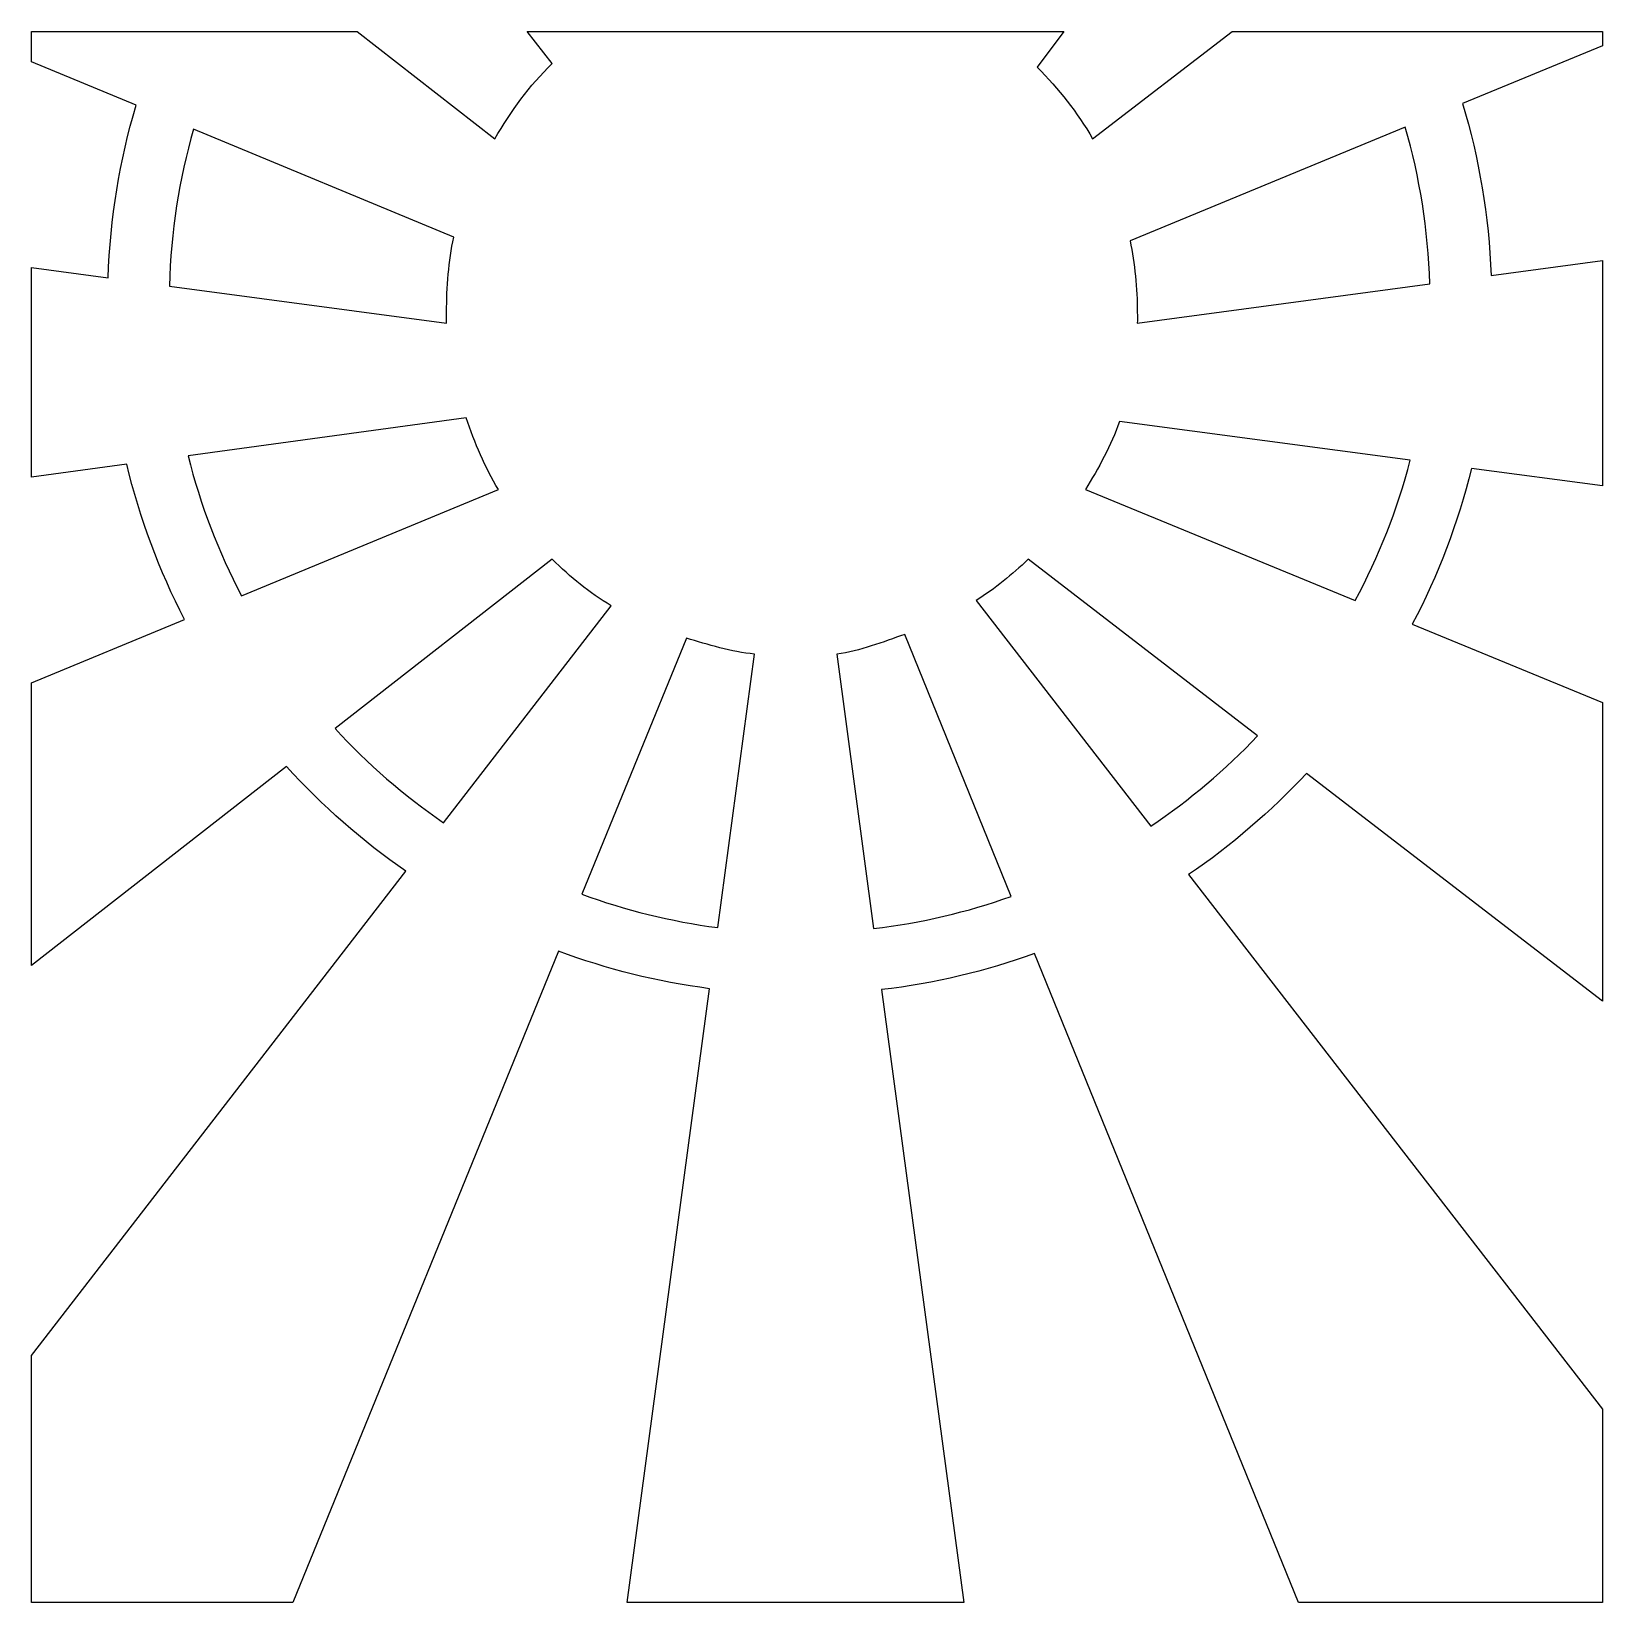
# Model space of a CAD drawing. Header units: centimetres. Extents: x -10.1 to 10, y -10 to 10.
import ezdxf

# ---------------------------------------------------------------- set-up
doc = ezdxf.new("R2010")
doc.units = ezdxf.units.CM
doc.header["$MEASUREMENT"] = 0
doc.layers.add('Layer 1', color=7, linetype='Continuous')

msp = doc.modelspace()

# ---------------------------------------------------------------- linework, layer by layer
at = {"layer": 'Layer 1'}
for points, knots in [([(-10.05757, 10.04091), (-10.05757, 10.04091), (-10.05757, 9.65225), (-10.05757, 9.65225), (-10.05757, 9.65225), (-10.05757, 9.65225), (-8.72, 9.0969), (-8.72, 9.0969), (-8.72, 9.0969), (-8.9286, 8.39426), (-9.05199, 7.6553), (-9.07872, 6.89257), (-9.07872, 6.89257), (-9.07872, 6.89257), (-10.05748, 7.02337), (-10.05748, 7.02337), (-10.05748, 7.02337), (-10.05748, 7.02337), (-10.05748, 4.34874), (-10.05748, 4.34874), (-10.05748, 4.34874), (-10.05748, 4.34874), (-8.84085, 4.51391), (-8.84085, 4.51391), (-8.84085, 4.51391), (-8.67353, 3.81679), (-8.42368, 3.15146), (-8.10177, 2.52915), (-8.10177, 2.52915), (-8.10177, 2.52915), (-10.05752, 1.71982), (-10.05752, 1.71982), (-10.05752, 1.71982), (-10.05752, 1.71982), (-10.05752, -1.89195), (-10.05752, -1.89195), (-10.05752, -1.89195), (-10.05752, -1.89195), (-6.79802, 0.65065), (-6.79802, 0.65065), (-6.79802, 0.65065), (-6.34328, 0.1483), (-5.83153, -0.30129), (-5.27348, -0.68869), (-5.27348, -0.68869), (-5.27348, -0.68869), (-10.05761, -6.87536), (-10.05761, -6.87536), (-10.05761, -6.87536), (-10.05761, -6.87536), (-10.05761, -10.03003), (-10.05761, -10.03003), (-10.05761, -10.03003), (-10.05761, -10.03003), (-6.72001, -10.03003), (-6.72001, -10.03003), (-6.72001, -10.03003), (-6.72001, -10.03003), (-3.32363, -1.70902), (-3.32363, -1.70902), (-3.32363, -1.70902), (-2.70975, -1.93778), (-2.0639, -2.10025), (-1.39461, -2.18763), (-1.39461, -2.18763), (-1.39461, -2.18763), (-2.44518, -10.03003), (-2.44518, -10.03003), (-2.44518, -10.03003), (-2.44518, -10.03003), (1.85244, -10.03003), (1.85244, -10.03003), (1.85244, -10.03003), (1.85244, -10.03003), (0.80351, -2.20032), (0.80351, -2.20032), (0.80351, -2.20032), (1.48031, -2.12012), (2.13404, -1.96334), (2.75547, -1.73867), (2.75547, -1.73867), (2.75547, -1.73867), (6.12722, -10.03016), (6.12722, -10.03016), (6.12722, -10.03016), (6.12722, -10.03016), (10.01342, -10.03016), (10.01342, -10.03016), (10.01342, -10.03016), (10.01342, -10.03016), (10.01342, -7.56131), (10.01342, -7.56131), (10.01342, -7.56131), (10.01342, -7.56131), (4.72463, -0.73119), (4.72463, -0.73119), (4.72463, -0.73119), (5.27357, -0.35695), (5.77811, 0.07759), (6.22918, 0.56261), (6.22918, 0.56261), (6.22918, 0.56261), (10.01342, -2.34921), (10.01342, -2.34921), (10.01342, -2.34921), (10.01342, -2.34921), (10.01342, 1.46829), (10.01342, 1.46829), (10.01342, 1.46829), (10.01342, 1.46829), (7.58273, 2.46923), (7.58273, 2.46923), (7.58273, 2.46923), (7.91097, 3.09197), (8.16693, 3.75843), (8.33965, 4.45745), (8.33965, 4.45745), (8.33965, 4.45745), (10.01342, 4.2343), (10.01342, 4.2343), (10.01342, 4.2343), (10.01342, 4.2343), (10.01342, 7.11479), (10.01342, 7.11479), (10.01342, 7.11479), (10.01342, 7.11479), (8.59034, 6.92322), (8.59034, 6.92322), (8.59034, 6.92322), (8.56108, 7.68342), (8.4355, 8.41976), (8.22559, 9.11975), (8.22559, 9.11975), (8.22559, 9.11975), (10.01343, 9.8579), (10.01343, 9.8579), (10.01343, 9.8579), (10.01343, 9.8579), (10.01343, 10.04082), (10.01343, 10.04082), (10.01343, 10.04082), (10.01343, 10.04082), (5.28133, 10.04083), (5.28133, 10.04083), (5.28133, 10.04083), (5.28133, 10.04083), (3.49838, 8.66923), (3.49838, 8.66923), (3.49838, 8.66923), (3.3023, 9.0126), (3.06742, 9.30588), (2.78975, 9.58356), (2.78975, 9.58356), (2.78975, 9.58356), (3.13258, 10.04087), (3.13258, 10.04087), (3.13258, 10.04087), (3.13258, 10.04087), (-3.72533, 10.04087), (-3.72533, 10.04087), (-3.72533, 10.04087), (-3.72533, 10.04087), (-3.40528, 9.62939), (-3.40528, 9.62939), (-3.40528, 9.62939), (-3.69793, 9.3456), (-3.93141, 9.0247), (-4.13673, 8.66935), (-4.13673, 8.66935), (-4.13673, 8.66935), (-5.89699, 10.04095), (-5.89699, 10.04095), (-5.89699, 10.04095), (-5.89699, 10.04095), (-10.05757, 10.04095), (-10.05757, 10.04095), (-10.05757, 10.04095), (-10.05757, 10.04095), (-10.05757, 10.04091), (-10.05757, 10.04091)], [0, 0, 0, 0, 0.02173913, 0.02173913, 0.02173913, 0.02173913, 0.04347826, 0.04347826, 0.04347826, 0.04347826, 0.06521739, 0.06521739, 0.06521739, 0.06521739, 0.08695652, 0.08695652, 0.08695652, 0.08695652, 0.10869565, 0.10869565, 0.10869565, 0.10869565, 0.13043478, 0.13043478, 0.13043478, 0.13043478, 0.15217391, 0.15217391, 0.15217391, 0.15217391, 0.17391304, 0.17391304, 0.17391304, 0.17391304, 0.19565217, 0.19565217, 0.19565217, 0.19565217, 0.2173913, 0.2173913, 0.2173913, 0.2173913, 0.23913043, 0.23913043, 0.23913043, 0.23913043, 0.26086957, 0.26086957, 0.26086957, 0.26086957, 0.2826087, 0.2826087, 0.2826087, 0.2826087, 0.30434783, 0.30434783, 0.30434783, 0.30434783, 0.32608696, 0.32608696, 0.32608696, 0.32608696, 0.34782609, 0.34782609, 0.34782609, 0.34782609, 0.36956522, 0.36956522, 0.36956522, 0.36956522, 0.39130435, 0.39130435, 0.39130435, 0.39130435, 0.41304348, 0.41304348, 0.41304348, 0.41304348, 0.43478261, 0.43478261, 0.43478261, 0.43478261, 0.45652174, 0.45652174, 0.45652174, 0.45652174, 0.47826087, 0.47826087, 0.47826087, 0.47826087, 0.5, 0.5, 0.5, 0.5, 0.52173913, 0.52173913, 0.52173913, 0.52173913, 0.54347826, 0.54347826, 0.54347826, 0.54347826, 0.56521739, 0.56521739, 0.56521739, 0.56521739, 0.58695652, 0.58695652, 0.58695652, 0.58695652, 0.60869565, 0.60869565, 0.60869565, 0.60869565, 0.63043478, 0.63043478, 0.63043478, 0.63043478, 0.65217391, 0.65217391, 0.65217391, 0.65217391, 0.67391304, 0.67391304, 0.67391304, 0.67391304, 0.69565217, 0.69565217, 0.69565217, 0.69565217, 0.7173913, 0.7173913, 0.7173913, 0.7173913, 0.73913043, 0.73913043, 0.73913043, 0.73913043, 0.76086957, 0.76086957, 0.76086957, 0.76086957, 0.7826087, 0.7826087, 0.7826087, 0.7826087, 0.80434783, 0.80434783, 0.80434783, 0.80434783, 0.82608696, 0.82608696, 0.82608696, 0.82608696, 0.84782609, 0.84782609, 0.84782609, 0.84782609, 0.86956522, 0.86956522, 0.86956522, 0.86956522, 0.89130435, 0.89130435, 0.89130435, 0.89130435, 0.91304348, 0.91304348, 0.91304348, 0.91304348, 0.93478261, 0.93478261, 0.93478261, 0.93478261, 0.95652174, 0.95652174, 0.95652174, 0.95652174, 1, 1, 1, 1]), ([(-7.98788, 8.79286), (-7.98788, 8.79286), (-4.66268, 7.41199), (-4.66268, 7.41199), (-4.66268, 7.41199), (-4.72787, 7.11066), (-4.7541, 6.77272), (-4.7541, 6.45195), (-4.7541, 6.45195), (-4.7541, 6.40177), (-4.75579, 6.36445), (-4.7541, 6.31474), (-4.7541, 6.31474), (-4.7541, 6.31474), (-8.29402, 6.78778), (-8.29402, 6.78778), (-8.29402, 6.78778), (-8.27631, 7.48199), (-8.17047, 8.1536), (-7.9878, 8.79287), (-7.9878, 8.79287), (-7.9878, 8.79287), (-7.98788, 8.79286), (-7.98788, 8.79286)], [0, 0, 0, 0, 0.14285714, 0.14285714, 0.14285714, 0.14285714, 0.28571429, 0.28571429, 0.28571429, 0.28571429, 0.42857143, 0.42857143, 0.42857143, 0.42857143, 0.57142857, 0.57142857, 0.57142857, 0.57142857, 0.71428571, 0.71428571, 0.71428571, 0.71428571, 1, 1, 1, 1]), ([(7.49359, 8.81753), (7.67786, 8.18012), (7.7851, 7.51007), (7.8053, 6.8175), (7.8053, 6.8175), (7.8053, 6.8175), (4.06989, 6.31465), (4.06989, 6.31465), (4.06989, 6.31465), (4.07158, 6.36428), (4.06989, 6.40173), (4.06989, 6.45186), (4.06989, 6.45186), (4.06989, 6.75614), (4.03717, 7.07932), (3.97847, 7.36619), (3.97847, 7.36619), (3.97847, 7.36619), (7.49359, 8.81753), (7.49359, 8.81753)], [0, 0, 0, 0, 0.16666667, 0.16666667, 0.16666667, 0.16666667, 0.33333333, 0.33333333, 0.33333333, 0.33333333, 0.5, 0.5, 0.5, 0.5, 0.66666667, 0.66666667, 0.66666667, 0.66666667, 1, 1, 1, 1]), ([(-4.5027, 5.10317), (-4.39686, 4.7832), (-4.26361, 4.47162), (-4.09122, 4.1888), (-4.09122, 4.1888), (-4.09122, 4.1888), (-7.37357, 2.83057), (-7.37357, 2.83057), (-7.37357, 2.83057), (-7.66887, 3.39132), (-7.89983, 3.99112), (-8.05686, 4.62043), (-8.05686, 4.62043), (-8.05686, 4.62043), (-4.50265, 5.10317), (-4.50265, 5.10317), (-4.50265, 5.10317), (-4.50265, 5.10317), (-4.5027, 5.10317), (-4.5027, 5.10317)], [0, 0, 0, 0, 0.16666667, 0.16666667, 0.16666667, 0.16666667, 0.33333333, 0.33333333, 0.33333333, 0.33333333, 0.5, 0.5, 0.5, 0.5, 0.66666667, 0.66666667, 0.66666667, 0.66666667, 1, 1, 1, 1]), ([(3.84116, 5.05737), (3.84116, 5.05737), (7.55489, 4.56219), (7.55489, 4.56219), (7.55489, 4.56219), (7.39237, 3.93127), (7.15514, 3.33046), (6.85364, 2.76946), (6.85364, 2.76946), (6.85364, 2.76946), (3.40683, 4.18875), (3.40683, 4.18875), (3.40683, 4.18875), (3.57129, 4.45841), (3.73713, 4.7538), (3.84116, 5.05741), (3.84116, 5.05741), (3.84116, 5.05741), (3.84116, 5.05737), (3.84116, 5.05737)], [0, 0, 0, 0, 0.16666667, 0.16666667, 0.16666667, 0.16666667, 0.33333333, 0.33333333, 0.33333333, 0.33333333, 0.5, 0.5, 0.5, 0.5, 0.66666667, 0.66666667, 0.66666667, 0.66666667, 1, 1, 1, 1]), ([(-3.40549, 3.29728), (-3.16893, 3.06801), (-2.93414, 2.87488), (-2.65111, 2.70288), (-2.65111, 2.70288), (-2.65111, 2.70288), (-4.7935, -0.06768), (-4.7935, -0.06768), (-4.7935, -0.06768), (-5.29994, 0.27953), (-5.76463, 0.68308), (-6.17855, 1.13411), (-6.17855, 1.13411), (-6.17855, 1.13411), (-3.4055, 3.29724), (-3.4055, 3.29724), (-3.4055, 3.29724), (-3.4055, 3.29724), (-3.40549, 3.29728), (-3.40549, 3.29728)], [0, 0, 0, 0, 0.16666667, 0.16666667, 0.16666667, 0.16666667, 0.33333333, 0.33333333, 0.33333333, 0.33333333, 0.5, 0.5, 0.5, 0.5, 0.66666667, 0.66666667, 0.66666667, 0.66666667, 1, 1, 1, 1]), ([(2.67526, 3.29716), (2.67526, 3.29716), (5.60551, 1.04244), (5.60551, 1.04244), (5.60551, 1.04244), (5.19623, 0.61013), (4.73955, 0.22312), (4.24365, -0.11001), (4.24365, -0.11001), (4.24365, -0.11001), (2.01233, 2.77145), (2.01233, 2.77145), (2.01233, 2.77145), (2.25311, 2.92536), (2.4693, 3.10078), (2.67521, 3.2972), (2.67521, 3.2972), (2.67521, 3.2972), (2.67526, 3.29716), (2.67526, 3.29716)], [0, 0, 0, 0, 0.16666667, 0.16666667, 0.16666667, 0.16666667, 0.33333333, 0.33333333, 0.33333333, 0.33333333, 0.5, 0.5, 0.5, 0.5, 0.66666667, 0.66666667, 0.66666667, 0.66666667, 1, 1, 1, 1]), ([(-1.69089, 2.29137), (-1.41536, 2.20408), (-1.11825, 2.1173), (-0.82223, 2.08559), (-0.82223, 2.08559), (-0.82223, 2.08559), (-1.29013, -1.40697), (-1.29013, -1.40697), (-1.29013, -1.40697), (-1.89237, -1.32896), (-2.47378, -1.18449), (-3.02661, -0.98107), (-3.02661, -0.98107), (-3.02661, -0.98107), (-1.6909, 2.29138), (-1.6909, 2.29138), (-1.6909, 2.29138), (-1.6909, 2.29138), (-1.69089, 2.29137), (-1.69089, 2.29137)], [0, 0, 0, 0, 0.16666667, 0.16666667, 0.16666667, 0.16666667, 0.33333333, 0.33333333, 0.33333333, 0.33333333, 0.5, 0.5, 0.5, 0.5, 0.66666667, 0.66666667, 0.66666667, 0.66666667, 1, 1, 1, 1]), ([(1.09801, 2.33708), (1.09801, 2.33708), (2.45894, -1.00958), (2.45894, -1.00958), (2.45894, -1.00958), (1.89836, -1.20912), (1.30902, -1.34819), (0.69885, -1.41924), (0.69885, -1.41924), (0.69885, -1.41924), (0.22939, 2.08563), (0.22939, 2.08563), (0.22939, 2.08563), (0.52339, 2.12539), (0.82535, 2.24216), (1.09805, 2.33704), (1.09805, 2.33704), (1.09805, 2.33704), (1.09801, 2.33708), (1.09801, 2.33708)], [0, 0, 0, 0, 0.16666667, 0.16666667, 0.16666667, 0.16666667, 0.33333333, 0.33333333, 0.33333333, 0.33333333, 0.5, 0.5, 0.5, 0.5, 0.66666667, 0.66666667, 0.66666667, 0.66666667, 1, 1, 1, 1])]:
    msp.add_open_spline(points, degree=3, knots=knots, dxfattribs=at)

doc.saveas('drawing.dxf')
